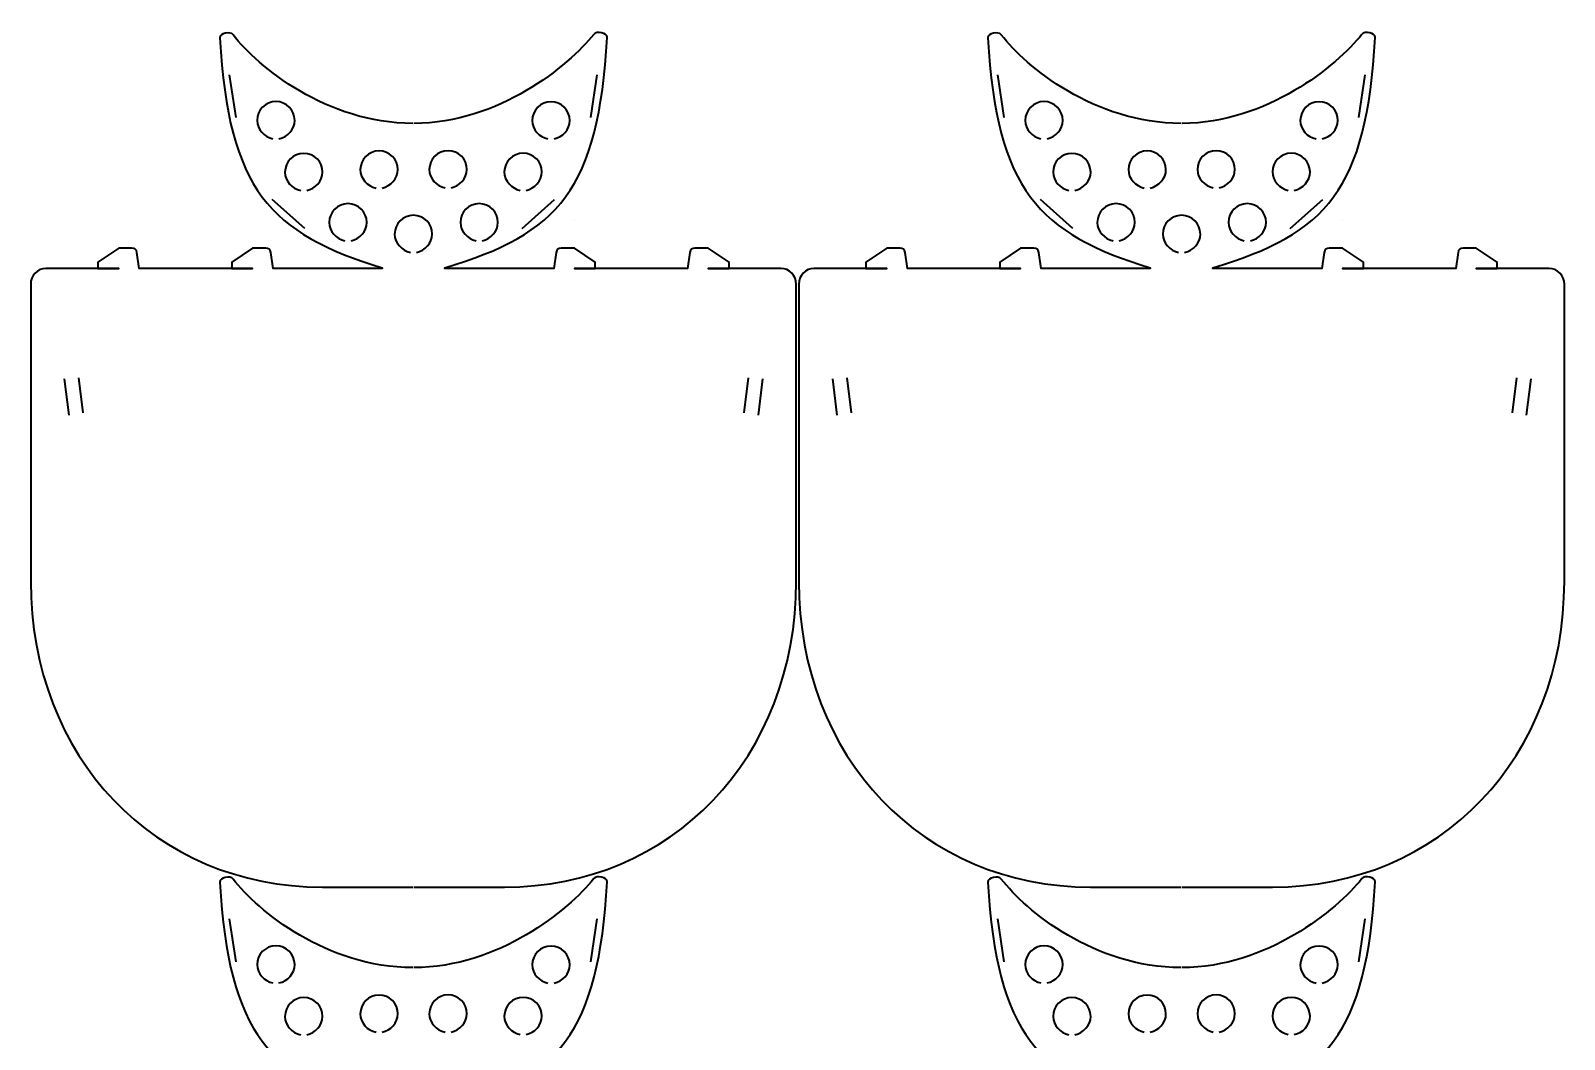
# Model space of a CAD drawing. Header units: inches. Extents: x 1974 to 3009, y -3124 to -2328.
# Drawn here: x 1974 to 2586, y -2730 to -2328 of the extents above; entities that cross this region are included whole.
import ezdxf

# ---------------------------------------------------------------- set-up
doc = ezdxf.new("R2010")
doc.units = ezdxf.units.IN
doc.header["$MEASUREMENT"] = 0
doc.layers.add('Layer 1', color=7, linetype='Continuous')

msp = doc.modelspace()

# ---------------------------------------------------------------- linework, layer by layer
at = {"layer": 'Layer 1', "color": 179, "lineweight": 35, "true_color": 0x231f20}
for points in [[(2055.84, -2362.58), (2053.23, -2345.51)], [(2197.26, -2362.58), (2199.86, -2345.51)], [(2362.25, -2362.58), (2359.65, -2345.51)], [(2503.68, -2362.58), (2506.28, -2345.51)], [(2083.16, -2406.82), (2070.25, -2395.36)], [(2169.93, -2406.82), (2182.85, -2395.36)], [(2389.58, -2406.82), (2376.67, -2395.36)], [(2476.35, -2406.82), (2489.27, -2395.36)], [(2190.6, -2403.69), (2190.6, -2403.69)], [(2497.02, -2403.69), (2497.02, -2403.69)], [(2114.05, -2422.51), (2114.05, -2422.51)], [(2420.47, -2422.51), (2420.47, -2422.51)], [(1987.24, -2466.9), (1989.09, -2481.4)], [(1992.98, -2466.51), (1994.68, -2480.4)], [(2260.11, -2466.51), (2258.41, -2480.4)], [(2265.85, -2466.9), (2264, -2481.4)], [(2293.66, -2466.9), (2295.51, -2481.4)], [(2299.4, -2466.51), (2301.1, -2480.4)], [(2566.53, -2466.51), (2564.83, -2480.4)], [(2572.27, -2466.9), (2570.42, -2481.4)], [(2055.84, -2699.47), (2053.23, -2682.41)], [(2197.26, -2699.47), (2199.86, -2682.41)], [(2362.25, -2699.47), (2359.65, -2682.41)], [(2503.68, -2699.47), (2506.28, -2682.41)]]:
    msp.add_lwpolyline(points, dxfattribs=at)
for points, knots in [([(2126.35, -2364.93), (2091.72, -2364.84), (2064.5, -2342.31), (2054.63, -2329.58), (2053.45, -2328.06), (2049.18, -2328.92), (2049.29, -2330.83), (2052.76, -2391.33), (2069.46, -2409.02), (2114.05, -2422.51), (2114.05, -2422.51), (2114.05, -2422.77), (2114.05, -2422.77), (2114.05, -2422.77), (2070.56, -2422.77), (2070.56, -2422.77), (2070.56, -2422.77), (2070.56, -2422.77), (2070.56, -2422.77), (2070.56, -2422.77), (2069.62, -2416.39), (2069.62, -2416.39), (2069.48, -2415.41), (2068.64, -2414.68), (2067.64, -2414.68), (2067.64, -2414.68), (2062.34, -2414.68), (2062.34, -2414.68), (2062.34, -2414.68), (2054.03, -2420.3), (2054.03, -2420.3), (2054.03, -2420.3), (2054.03, -2422.77), (2054.03, -2422.77), (2054.03, -2422.77), (2062.34, -2422.77), (2062.34, -2422.77), (2062.34, -2422.77), (2062.34, -2422.77), (2062.34, -2422.77), (2062.34, -2422.77), (2017.17, -2422.77), (2017.17, -2422.77), (2017.17, -2422.77), (2017.17, -2422.77), (2017.17, -2422.77), (2017.17, -2422.77), (2016.24, -2416.39), (2016.24, -2416.39), (2016.09, -2415.41), (2015.25, -2414.68), (2014.26, -2414.68), (2014.26, -2414.68), (2008.95, -2414.68), (2008.95, -2414.68), (2008.95, -2414.68), (2000.64, -2420.3), (2000.64, -2420.3), (2000.64, -2420.3), (2000.64, -2422.77), (2000.64, -2422.77), (2000.64, -2422.77), (2008.95, -2422.77), (2008.95, -2422.77), (2008.95, -2422.77), (2008.95, -2422.77), (2008.95, -2422.77), (2008.95, -2422.77), (1979.89, -2422.77), (1979.89, -2422.77), (1976.55, -2422.77), (1973.85, -2425.61), (1973.85, -2429.12), (1973.85, -2429.12), (1973.85, -2547.7), (1973.85, -2547.7), (1973.85, -2617.84), (2023.46, -2669.7), (2090.26, -2669.7), (2090.26, -2669.7), (2126.39, -2669.7), (2126.39, -2669.7)], [0, 0, 0, 0, 1, 1, 1, 2, 2, 2, 3, 3, 3, 4, 4, 4, 5, 5, 5, 6, 6, 6, 7, 7, 7, 8, 8, 8, 9, 9, 9, 10, 10, 10, 11, 11, 11, 12, 12, 12, 13, 13, 13, 14, 14, 14, 15, 15, 15, 16, 16, 16, 17, 17, 17, 18, 18, 18, 19, 19, 19, 20, 20, 20, 21, 21, 21, 22, 22, 22, 23, 23, 23, 24, 24, 24, 25, 25, 25, 26, 26, 26, 27, 27, 27, 27]), ([(2126.79, -2669.7), (2126.79, -2669.7), (2162.83, -2669.7), (2162.83, -2669.7), (2229.63, -2669.7), (2279.25, -2617.84), (2279.25, -2547.7), (2279.25, -2547.7), (2279.25, -2429.12), (2279.25, -2429.12), (2279.25, -2425.61), (2276.54, -2422.77), (2273.2, -2422.77), (2273.2, -2422.77), (2244.14, -2422.77), (2244.14, -2422.77), (2244.14, -2422.77), (2244.14, -2422.77), (2244.14, -2422.77), (2244.14, -2422.77), (2252.45, -2422.77), (2252.45, -2422.77), (2252.45, -2422.77), (2252.45, -2420.3), (2252.45, -2420.3), (2252.45, -2420.3), (2244.14, -2414.68), (2244.14, -2414.68), (2244.14, -2414.68), (2238.83, -2414.68), (2238.83, -2414.68), (2237.84, -2414.68), (2237, -2415.41), (2236.85, -2416.39), (2236.85, -2416.39), (2235.92, -2422.77), (2235.92, -2422.77), (2235.92, -2422.77), (2235.92, -2422.77), (2235.92, -2422.77), (2235.92, -2422.77), (2190.75, -2422.77), (2190.75, -2422.77), (2190.75, -2422.77), (2190.75, -2422.77), (2190.75, -2422.77), (2190.75, -2422.77), (2199.07, -2422.77), (2199.07, -2422.77), (2199.07, -2422.77), (2199.07, -2420.3), (2199.07, -2420.3), (2199.07, -2420.3), (2190.75, -2414.68), (2190.75, -2414.68), (2190.75, -2414.68), (2185.45, -2414.68), (2185.45, -2414.68), (2184.46, -2414.68), (2183.61, -2415.41), (2183.47, -2416.39), (2183.47, -2416.39), (2182.53, -2422.77), (2182.53, -2422.77), (2182.53, -2422.77), (2182.53, -2422.77), (2182.53, -2422.77), (2182.53, -2422.77), (2139.05, -2422.77), (2139.05, -2422.77), (2139.05, -2422.77), (2139.05, -2422.51), (2139.05, -2422.51), (2184.64, -2409.02), (2200.34, -2391.19), (2203.81, -2330.69), (2203.83, -2328.78), (2199.67, -2327.92), (2198.48, -2329.41), (2188.46, -2342.02), (2160.48, -2364.84), (2126.75, -2364.93)], [0, 0, 0, 0, 1, 1, 1, 2, 2, 2, 3, 3, 3, 4, 4, 4, 5, 5, 5, 6, 6, 6, 7, 7, 7, 8, 8, 8, 9, 9, 9, 10, 10, 10, 11, 11, 11, 12, 12, 12, 13, 13, 13, 14, 14, 14, 15, 15, 15, 16, 16, 16, 17, 17, 17, 18, 18, 18, 19, 19, 19, 20, 20, 20, 21, 21, 21, 22, 22, 22, 23, 23, 23, 24, 24, 24, 25, 25, 25, 26, 26, 26, 27, 27, 27, 27]), ([(2432.77, -2364.93), (2398.14, -2364.84), (2370.92, -2342.31), (2361.05, -2329.58), (2359.87, -2328.06), (2355.6, -2328.92), (2355.71, -2330.83), (2359.18, -2391.33), (2375.87, -2409.02), (2420.47, -2422.51), (2420.47, -2422.51), (2420.47, -2422.77), (2420.47, -2422.77), (2420.47, -2422.77), (2376.98, -2422.77), (2376.98, -2422.77), (2376.98, -2422.77), (2376.98, -2422.77), (2376.98, -2422.77), (2376.98, -2422.77), (2376.04, -2416.39), (2376.04, -2416.39), (2375.9, -2415.41), (2375.06, -2414.68), (2374.06, -2414.68), (2374.06, -2414.68), (2368.76, -2414.68), (2368.76, -2414.68), (2368.76, -2414.68), (2360.45, -2420.3), (2360.45, -2420.3), (2360.45, -2420.3), (2360.45, -2422.77), (2360.45, -2422.77), (2360.45, -2422.77), (2368.76, -2422.77), (2368.76, -2422.77), (2368.76, -2422.77), (2368.76, -2422.77), (2368.76, -2422.77), (2368.76, -2422.77), (2323.59, -2422.77), (2323.59, -2422.77), (2323.59, -2422.77), (2323.59, -2422.77), (2323.59, -2422.77), (2323.59, -2422.77), (2322.66, -2416.39), (2322.66, -2416.39), (2322.51, -2415.41), (2321.67, -2414.68), (2320.68, -2414.68), (2320.68, -2414.68), (2315.37, -2414.68), (2315.37, -2414.68), (2315.37, -2414.68), (2307.06, -2420.3), (2307.06, -2420.3), (2307.06, -2420.3), (2307.06, -2422.77), (2307.06, -2422.77), (2307.06, -2422.77), (2315.37, -2422.77), (2315.37, -2422.77), (2315.37, -2422.77), (2315.37, -2422.77), (2315.37, -2422.77), (2315.37, -2422.77), (2286.31, -2422.77), (2286.31, -2422.77), (2282.97, -2422.77), (2280.27, -2425.61), (2280.27, -2429.12), (2280.27, -2429.12), (2280.27, -2547.7), (2280.27, -2547.7), (2280.27, -2617.84), (2329.88, -2669.7), (2396.68, -2669.7), (2396.68, -2669.7), (2432.8, -2669.7), (2432.8, -2669.7)], [0, 0, 0, 0, 1, 1, 1, 2, 2, 2, 3, 3, 3, 4, 4, 4, 5, 5, 5, 6, 6, 6, 7, 7, 7, 8, 8, 8, 9, 9, 9, 10, 10, 10, 11, 11, 11, 12, 12, 12, 13, 13, 13, 14, 14, 14, 15, 15, 15, 16, 16, 16, 17, 17, 17, 18, 18, 18, 19, 19, 19, 20, 20, 20, 21, 21, 21, 22, 22, 22, 23, 23, 23, 24, 24, 24, 25, 25, 25, 26, 26, 26, 27, 27, 27, 27]), ([(2433.21, -2669.7), (2433.21, -2669.7), (2469.25, -2669.7), (2469.25, -2669.7), (2536.05, -2669.7), (2585.67, -2617.84), (2585.67, -2547.7), (2585.67, -2547.7), (2585.67, -2429.12), (2585.67, -2429.12), (2585.67, -2425.61), (2582.96, -2422.77), (2579.62, -2422.77), (2579.62, -2422.77), (2550.56, -2422.77), (2550.56, -2422.77), (2550.56, -2422.77), (2550.56, -2422.77), (2550.56, -2422.77), (2550.56, -2422.77), (2558.87, -2422.77), (2558.87, -2422.77), (2558.87, -2422.77), (2558.87, -2420.3), (2558.87, -2420.3), (2558.87, -2420.3), (2550.56, -2414.68), (2550.56, -2414.68), (2550.56, -2414.68), (2545.25, -2414.68), (2545.25, -2414.68), (2544.26, -2414.68), (2543.42, -2415.41), (2543.27, -2416.39), (2543.27, -2416.39), (2542.34, -2422.77), (2542.34, -2422.77), (2542.34, -2422.77), (2542.34, -2422.77), (2542.34, -2422.77), (2542.34, -2422.77), (2497.17, -2422.77), (2497.17, -2422.77), (2497.17, -2422.77), (2497.17, -2422.77), (2497.17, -2422.77), (2497.17, -2422.77), (2505.49, -2422.77), (2505.49, -2422.77), (2505.49, -2422.77), (2505.49, -2420.3), (2505.49, -2420.3), (2505.49, -2420.3), (2497.17, -2414.68), (2497.17, -2414.68), (2497.17, -2414.68), (2491.87, -2414.68), (2491.87, -2414.68), (2490.87, -2414.68), (2490.03, -2415.41), (2489.89, -2416.39), (2489.89, -2416.39), (2488.95, -2422.77), (2488.95, -2422.77), (2488.95, -2422.77), (2488.95, -2422.77), (2488.95, -2422.77), (2488.95, -2422.77), (2445.47, -2422.77), (2445.47, -2422.77), (2445.47, -2422.77), (2445.47, -2422.51), (2445.47, -2422.51), (2491.06, -2409.02), (2506.76, -2391.19), (2510.23, -2330.69), (2510.25, -2328.78), (2506.09, -2327.92), (2504.9, -2329.41), (2494.87, -2342.02), (2466.9, -2364.84), (2433.17, -2364.93)], [0, 0, 0, 0, 1, 1, 1, 2, 2, 2, 3, 3, 3, 4, 4, 4, 5, 5, 5, 6, 6, 6, 7, 7, 7, 8, 8, 8, 9, 9, 9, 10, 10, 10, 11, 11, 11, 12, 12, 12, 13, 13, 13, 14, 14, 14, 15, 15, 15, 16, 16, 16, 17, 17, 17, 18, 18, 18, 19, 19, 19, 20, 20, 20, 21, 21, 21, 22, 22, 22, 23, 23, 23, 24, 24, 24, 25, 25, 25, 26, 26, 26, 27, 27, 27, 27]), ([(2072.9, -2371.05), (2076.28, -2370.33), (2079.17, -2367.32), (2079.17, -2363.72), (2079.17, -2359.58), (2075.81, -2356.22), (2071.67, -2356.22), (2067.53, -2356.22), (2064.17, -2359.58), (2064.17, -2363.72), (2064.17, -2367.32), (2067.06, -2370.33), (2070.44, -2371.05)], [0, 0, 0, 0, 1, 1, 1, 2, 2, 2, 3, 3, 3, 4, 4, 4, 4]), ([(2182.65, -2371.12), (2186.04, -2370.39), (2188.92, -2367.39), (2188.92, -2363.79), (2188.92, -2359.65), (2185.57, -2356.29), (2181.42, -2356.29), (2177.28, -2356.29), (2173.92, -2359.65), (2173.92, -2363.79), (2173.92, -2367.39), (2176.81, -2370.39), (2180.2, -2371.12)], [0, 0, 0, 0, 1, 1, 1, 2, 2, 2, 3, 3, 3, 4, 4, 4, 4]), ([(2379.32, -2371.05), (2382.7, -2370.33), (2385.59, -2367.32), (2385.59, -2363.72), (2385.59, -2359.58), (2382.23, -2356.22), (2378.09, -2356.22), (2373.94, -2356.22), (2370.59, -2359.58), (2370.59, -2363.72), (2370.59, -2367.32), (2373.48, -2370.33), (2376.86, -2371.05)], [0, 0, 0, 0, 1, 1, 1, 2, 2, 2, 3, 3, 3, 4, 4, 4, 4]), ([(2489.07, -2371.12), (2492.46, -2370.39), (2495.34, -2367.39), (2495.34, -2363.79), (2495.34, -2359.65), (2491.99, -2356.29), (2487.84, -2356.29), (2483.7, -2356.29), (2480.34, -2359.65), (2480.34, -2363.79), (2480.34, -2367.39), (2483.23, -2370.39), (2486.61, -2371.12)], [0, 0, 0, 0, 1, 1, 1, 2, 2, 2, 3, 3, 3, 4, 4, 4, 4]), ([(2084.02, -2391.72), (2087.41, -2390.99), (2090.29, -2387.99), (2090.29, -2384.39), (2090.29, -2380.25), (2086.94, -2376.89), (2082.79, -2376.89), (2078.65, -2376.89), (2075.29, -2380.25), (2075.29, -2384.39), (2075.29, -2387.99), (2078.18, -2390.99), (2081.56, -2391.72)], [0, 0, 0, 0, 1, 1, 1, 2, 2, 2, 3, 3, 3, 4, 4, 4, 4]), ([(2114.07, -2390.72), (2117.45, -2389.99), (2120.34, -2386.99), (2120.34, -2383.39), (2120.34, -2379.25), (2116.98, -2375.89), (2112.84, -2375.89), (2108.7, -2375.89), (2105.34, -2379.25), (2105.34, -2383.39), (2105.34, -2386.99), (2108.23, -2389.99), (2111.61, -2390.72)], [0, 0, 0, 0, 1, 1, 1, 2, 2, 2, 3, 3, 3, 4, 4, 4, 4]), ([(2141.59, -2390.65), (2144.98, -2389.92), (2147.87, -2386.92), (2147.87, -2383.32), (2147.87, -2379.18), (2144.51, -2375.82), (2140.37, -2375.82), (2136.22, -2375.82), (2132.87, -2379.18), (2132.87, -2383.32), (2132.87, -2386.92), (2135.75, -2389.92), (2139.14, -2390.65)], [0, 0, 0, 0, 1, 1, 1, 2, 2, 2, 3, 3, 3, 4, 4, 4, 4]), ([(2171.53, -2391.65), (2174.91, -2390.92), (2177.8, -2387.92), (2177.8, -2384.32), (2177.8, -2380.18), (2174.44, -2376.82), (2170.3, -2376.82), (2166.16, -2376.82), (2162.8, -2380.18), (2162.8, -2384.32), (2162.8, -2387.92), (2165.69, -2390.92), (2169.07, -2391.65)], [0, 0, 0, 0, 1, 1, 1, 2, 2, 2, 3, 3, 3, 4, 4, 4, 4]), ([(2390.44, -2391.72), (2393.82, -2390.99), (2396.71, -2387.99), (2396.71, -2384.39), (2396.71, -2380.25), (2393.36, -2376.89), (2389.21, -2376.89), (2385.07, -2376.89), (2381.71, -2380.25), (2381.71, -2384.39), (2381.71, -2387.99), (2384.6, -2390.99), (2387.98, -2391.72)], [0, 0, 0, 0, 1, 1, 1, 2, 2, 2, 3, 3, 3, 4, 4, 4, 4]), ([(2420.49, -2390.72), (2423.87, -2389.99), (2426.76, -2386.99), (2426.76, -2383.39), (2426.76, -2379.25), (2423.4, -2375.89), (2419.26, -2375.89), (2415.11, -2375.89), (2411.76, -2379.25), (2411.76, -2383.39), (2411.76, -2386.99), (2414.65, -2389.99), (2418.03, -2390.72)], [0, 0, 0, 0, 1, 1, 1, 2, 2, 2, 3, 3, 3, 4, 4, 4, 4]), ([(2448.01, -2390.65), (2451.4, -2389.92), (2454.28, -2386.92), (2454.28, -2383.32), (2454.28, -2379.18), (2450.93, -2375.82), (2446.78, -2375.82), (2442.64, -2375.82), (2439.28, -2379.18), (2439.28, -2383.32), (2439.28, -2386.92), (2442.17, -2389.92), (2445.56, -2390.65)], [0, 0, 0, 0, 1, 1, 1, 2, 2, 2, 3, 3, 3, 4, 4, 4, 4]), ([(2477.95, -2391.65), (2481.33, -2390.92), (2484.22, -2387.92), (2484.22, -2384.32), (2484.22, -2380.18), (2480.86, -2376.82), (2476.72, -2376.82), (2472.58, -2376.82), (2469.22, -2380.18), (2469.22, -2384.32), (2469.22, -2387.92), (2472.11, -2390.92), (2475.49, -2391.65)], [0, 0, 0, 0, 1, 1, 1, 2, 2, 2, 3, 3, 3, 4, 4, 4, 4]), ([(2101.67, -2411.78), (2105.05, -2411.05), (2107.94, -2408.05), (2107.94, -2404.45), (2107.94, -2400.31), (2104.58, -2396.95), (2100.44, -2396.95), (2096.3, -2396.95), (2092.94, -2400.31), (2092.94, -2404.45), (2092.94, -2408.05), (2095.83, -2411.05), (2099.21, -2411.78)], [0, 0, 0, 0, 1, 1, 1, 2, 2, 2, 3, 3, 3, 4, 4, 4, 4]), ([(2153.99, -2411.78), (2157.38, -2411.05), (2160.26, -2408.05), (2160.26, -2404.45), (2160.26, -2400.31), (2156.91, -2396.95), (2152.76, -2396.95), (2148.62, -2396.95), (2145.26, -2400.31), (2145.26, -2404.45), (2145.26, -2408.05), (2148.15, -2411.05), (2151.54, -2411.78)], [0, 0, 0, 0, 1, 1, 1, 2, 2, 2, 3, 3, 3, 4, 4, 4, 4]), ([(2408.09, -2411.78), (2411.47, -2411.05), (2414.36, -2408.05), (2414.36, -2404.45), (2414.36, -2400.31), (2411, -2396.95), (2406.86, -2396.95), (2402.72, -2396.95), (2399.36, -2400.31), (2399.36, -2404.45), (2399.36, -2408.05), (2402.25, -2411.05), (2405.63, -2411.78)], [0, 0, 0, 0, 1, 1, 1, 2, 2, 2, 3, 3, 3, 4, 4, 4, 4]), ([(2460.41, -2411.78), (2463.8, -2411.05), (2466.68, -2408.05), (2466.68, -2404.45), (2466.68, -2400.31), (2463.33, -2396.95), (2459.18, -2396.95), (2455.04, -2396.95), (2451.68, -2400.31), (2451.68, -2404.45), (2451.68, -2408.05), (2454.57, -2411.05), (2457.95, -2411.78)], [0, 0, 0, 0, 1, 1, 1, 2, 2, 2, 3, 3, 3, 4, 4, 4, 4]), ([(2127.78, -2416.44), (2131.16, -2415.71), (2134.05, -2412.7), (2134.05, -2409.11), (2134.05, -2404.96), (2130.69, -2401.61), (2126.55, -2401.61), (2122.4, -2401.61), (2119.05, -2404.96), (2119.05, -2409.11), (2119.05, -2412.7), (2121.94, -2415.71), (2125.32, -2416.44)], [0, 0, 0, 0, 1, 1, 1, 2, 2, 2, 3, 3, 3, 4, 4, 4, 4]), ([(2434.19, -2416.44), (2437.58, -2415.71), (2440.47, -2412.7), (2440.47, -2409.11), (2440.47, -2404.96), (2437.11, -2401.61), (2432.97, -2401.61), (2428.82, -2401.61), (2425.47, -2404.96), (2425.47, -2409.11), (2425.47, -2412.7), (2428.35, -2415.71), (2431.74, -2416.44)], [0, 0, 0, 0, 1, 1, 1, 2, 2, 2, 3, 3, 3, 4, 4, 4, 4]), ([(2126.35, -2701.82), (2091.72, -2701.74), (2064.5, -2679.21), (2054.63, -2666.47), (2053.45, -2664.96), (2049.18, -2665.81), (2049.29, -2667.73), (2052.76, -2728.23), (2069.46, -2745.92), (2114.05, -2759.41), (2114.05, -2759.41), (2114.05, -2759.67), (2114.05, -2759.67), (2114.05, -2759.67), (2070.56, -2759.67), (2070.56, -2759.67), (2070.56, -2759.67), (2070.56, -2759.66), (2070.56, -2759.66), (2070.56, -2759.66), (2069.62, -2753.28), (2069.62, -2753.28), (2069.48, -2752.3), (2068.64, -2751.57), (2067.64, -2751.57), (2067.64, -2751.57), (2062.34, -2751.57), (2062.34, -2751.57), (2062.34, -2751.57), (2054.03, -2757.19), (2054.03, -2757.19), (2054.03, -2757.19), (2054.03, -2759.66), (2054.03, -2759.66), (2054.03, -2759.66), (2062.34, -2759.66), (2062.34, -2759.66), (2062.34, -2759.66), (2062.34, -2759.67), (2062.34, -2759.67), (2062.34, -2759.67), (2017.17, -2759.67), (2017.17, -2759.67), (2017.17, -2759.67), (2017.17, -2759.66), (2017.17, -2759.66), (2017.17, -2759.66), (2016.24, -2753.28), (2016.24, -2753.28), (2016.09, -2752.3), (2015.25, -2751.57), (2014.26, -2751.57), (2014.26, -2751.57), (2008.95, -2751.57), (2008.95, -2751.57), (2008.95, -2751.57), (2000.64, -2757.19), (2000.64, -2757.19), (2000.64, -2757.19), (2000.64, -2759.66), (2000.64, -2759.66), (2000.64, -2759.66), (2008.95, -2759.66), (2008.95, -2759.66), (2008.95, -2759.66), (2008.95, -2759.67), (2008.95, -2759.67), (2008.95, -2759.67), (1979.89, -2759.67), (1979.89, -2759.67), (1976.55, -2759.67), (1973.85, -2762.51), (1973.85, -2766.02), (1973.85, -2766.02), (1973.85, -2884.59), (1973.85, -2884.59), (1973.85, -2954.73), (2023.46, -3006.59), (2090.26, -3006.59), (2090.26, -3006.59), (2126.39, -3006.59), (2126.39, -3006.59)], [0, 0, 0, 0, 1, 1, 1, 2, 2, 2, 3, 3, 3, 4, 4, 4, 5, 5, 5, 6, 6, 6, 7, 7, 7, 8, 8, 8, 9, 9, 9, 10, 10, 10, 11, 11, 11, 12, 12, 12, 13, 13, 13, 14, 14, 14, 15, 15, 15, 16, 16, 16, 17, 17, 17, 18, 18, 18, 19, 19, 19, 20, 20, 20, 21, 21, 21, 22, 22, 22, 23, 23, 23, 24, 24, 24, 25, 25, 25, 26, 26, 26, 27, 27, 27, 27]), ([(2126.79, -3006.59), (2126.79, -3006.59), (2162.83, -3006.59), (2162.83, -3006.59), (2229.63, -3006.59), (2279.25, -2954.73), (2279.25, -2884.59), (2279.25, -2884.59), (2279.25, -2766.02), (2279.25, -2766.02), (2279.25, -2762.51), (2276.54, -2759.67), (2273.2, -2759.67), (2273.2, -2759.67), (2244.14, -2759.67), (2244.14, -2759.67), (2244.14, -2759.67), (2244.14, -2759.66), (2244.14, -2759.66), (2244.14, -2759.66), (2252.45, -2759.66), (2252.45, -2759.66), (2252.45, -2759.66), (2252.45, -2757.19), (2252.45, -2757.19), (2252.45, -2757.19), (2244.14, -2751.57), (2244.14, -2751.57), (2244.14, -2751.57), (2238.83, -2751.57), (2238.83, -2751.57), (2237.84, -2751.57), (2237, -2752.3), (2236.85, -2753.28), (2236.85, -2753.28), (2235.92, -2759.66), (2235.92, -2759.66), (2235.92, -2759.66), (2235.92, -2759.67), (2235.92, -2759.67), (2235.92, -2759.67), (2190.75, -2759.67), (2190.75, -2759.67), (2190.75, -2759.67), (2190.75, -2759.66), (2190.75, -2759.66), (2190.75, -2759.66), (2199.07, -2759.66), (2199.07, -2759.66), (2199.07, -2759.66), (2199.07, -2757.19), (2199.07, -2757.19), (2199.07, -2757.19), (2190.75, -2751.57), (2190.75, -2751.57), (2190.75, -2751.57), (2185.45, -2751.57), (2185.45, -2751.57), (2184.46, -2751.57), (2183.61, -2752.3), (2183.47, -2753.28), (2183.47, -2753.28), (2182.53, -2759.66), (2182.53, -2759.66), (2182.53, -2759.66), (2182.53, -2759.67), (2182.53, -2759.67), (2182.53, -2759.67), (2139.05, -2759.67), (2139.05, -2759.67), (2139.05, -2759.67), (2139.05, -2759.41), (2139.05, -2759.41), (2184.64, -2745.92), (2200.34, -2728.08), (2203.81, -2667.58), (2203.83, -2665.68), (2199.67, -2664.82), (2198.48, -2666.31), (2188.46, -2678.92), (2160.48, -2701.73), (2126.75, -2701.82)], [0, 0, 0, 0, 1, 1, 1, 2, 2, 2, 3, 3, 3, 4, 4, 4, 5, 5, 5, 6, 6, 6, 7, 7, 7, 8, 8, 8, 9, 9, 9, 10, 10, 10, 11, 11, 11, 12, 12, 12, 13, 13, 13, 14, 14, 14, 15, 15, 15, 16, 16, 16, 17, 17, 17, 18, 18, 18, 19, 19, 19, 20, 20, 20, 21, 21, 21, 22, 22, 22, 23, 23, 23, 24, 24, 24, 25, 25, 25, 26, 26, 26, 27, 27, 27, 27]), ([(2432.77, -2701.82), (2398.14, -2701.74), (2370.92, -2679.21), (2361.05, -2666.47), (2359.87, -2664.96), (2355.6, -2665.81), (2355.71, -2667.73), (2359.18, -2728.23), (2375.87, -2745.92), (2420.47, -2759.41), (2420.47, -2759.41), (2420.47, -2759.67), (2420.47, -2759.67), (2420.47, -2759.67), (2376.98, -2759.67), (2376.98, -2759.67), (2376.98, -2759.67), (2376.98, -2759.66), (2376.98, -2759.66), (2376.98, -2759.66), (2376.04, -2753.28), (2376.04, -2753.28), (2375.9, -2752.3), (2375.06, -2751.57), (2374.06, -2751.57), (2374.06, -2751.57), (2368.76, -2751.57), (2368.76, -2751.57), (2368.76, -2751.57), (2360.45, -2757.19), (2360.45, -2757.19), (2360.45, -2757.19), (2360.45, -2759.66), (2360.45, -2759.66), (2360.45, -2759.66), (2368.76, -2759.66), (2368.76, -2759.66), (2368.76, -2759.66), (2368.76, -2759.67), (2368.76, -2759.67), (2368.76, -2759.67), (2323.59, -2759.67), (2323.59, -2759.67), (2323.59, -2759.67), (2323.59, -2759.66), (2323.59, -2759.66), (2323.59, -2759.66), (2322.66, -2753.28), (2322.66, -2753.28), (2322.51, -2752.3), (2321.67, -2751.57), (2320.68, -2751.57), (2320.68, -2751.57), (2315.37, -2751.57), (2315.37, -2751.57), (2315.37, -2751.57), (2307.06, -2757.19), (2307.06, -2757.19), (2307.06, -2757.19), (2307.06, -2759.66), (2307.06, -2759.66), (2307.06, -2759.66), (2315.37, -2759.66), (2315.37, -2759.66), (2315.37, -2759.66), (2315.37, -2759.67), (2315.37, -2759.67), (2315.37, -2759.67), (2286.31, -2759.67), (2286.31, -2759.67), (2282.97, -2759.67), (2280.27, -2762.51), (2280.27, -2766.02), (2280.27, -2766.02), (2280.27, -2884.59), (2280.27, -2884.59), (2280.27, -2954.73), (2329.88, -3006.59), (2396.68, -3006.59), (2396.68, -3006.59), (2432.8, -3006.59), (2432.8, -3006.59)], [0, 0, 0, 0, 1, 1, 1, 2, 2, 2, 3, 3, 3, 4, 4, 4, 5, 5, 5, 6, 6, 6, 7, 7, 7, 8, 8, 8, 9, 9, 9, 10, 10, 10, 11, 11, 11, 12, 12, 12, 13, 13, 13, 14, 14, 14, 15, 15, 15, 16, 16, 16, 17, 17, 17, 18, 18, 18, 19, 19, 19, 20, 20, 20, 21, 21, 21, 22, 22, 22, 23, 23, 23, 24, 24, 24, 25, 25, 25, 26, 26, 26, 27, 27, 27, 27]), ([(2433.21, -3006.59), (2433.21, -3006.59), (2469.25, -3006.59), (2469.25, -3006.59), (2536.05, -3006.59), (2585.67, -2954.73), (2585.67, -2884.59), (2585.67, -2884.59), (2585.67, -2766.02), (2585.67, -2766.02), (2585.67, -2762.51), (2582.96, -2759.67), (2579.62, -2759.67), (2579.62, -2759.67), (2550.56, -2759.67), (2550.56, -2759.67), (2550.56, -2759.67), (2550.56, -2759.66), (2550.56, -2759.66), (2550.56, -2759.66), (2558.87, -2759.66), (2558.87, -2759.66), (2558.87, -2759.66), (2558.87, -2757.19), (2558.87, -2757.19), (2558.87, -2757.19), (2550.56, -2751.57), (2550.56, -2751.57), (2550.56, -2751.57), (2545.25, -2751.57), (2545.25, -2751.57), (2544.26, -2751.57), (2543.42, -2752.3), (2543.27, -2753.28), (2543.27, -2753.28), (2542.34, -2759.66), (2542.34, -2759.66), (2542.34, -2759.66), (2542.34, -2759.67), (2542.34, -2759.67), (2542.34, -2759.67), (2497.17, -2759.67), (2497.17, -2759.67), (2497.17, -2759.67), (2497.17, -2759.66), (2497.17, -2759.66), (2497.17, -2759.66), (2505.49, -2759.66), (2505.49, -2759.66), (2505.49, -2759.66), (2505.49, -2757.19), (2505.49, -2757.19), (2505.49, -2757.19), (2497.17, -2751.57), (2497.17, -2751.57), (2497.17, -2751.57), (2491.87, -2751.57), (2491.87, -2751.57), (2490.87, -2751.57), (2490.03, -2752.3), (2489.89, -2753.28), (2489.89, -2753.28), (2488.95, -2759.66), (2488.95, -2759.66), (2488.95, -2759.66), (2488.95, -2759.67), (2488.95, -2759.67), (2488.95, -2759.67), (2445.47, -2759.67), (2445.47, -2759.67), (2445.47, -2759.67), (2445.47, -2759.41), (2445.47, -2759.41), (2491.06, -2745.92), (2506.76, -2728.08), (2510.23, -2667.58), (2510.25, -2665.68), (2506.09, -2664.82), (2504.9, -2666.31), (2494.87, -2678.92), (2466.9, -2701.73), (2433.17, -2701.82)], [0, 0, 0, 0, 1, 1, 1, 2, 2, 2, 3, 3, 3, 4, 4, 4, 5, 5, 5, 6, 6, 6, 7, 7, 7, 8, 8, 8, 9, 9, 9, 10, 10, 10, 11, 11, 11, 12, 12, 12, 13, 13, 13, 14, 14, 14, 15, 15, 15, 16, 16, 16, 17, 17, 17, 18, 18, 18, 19, 19, 19, 20, 20, 20, 21, 21, 21, 22, 22, 22, 23, 23, 23, 24, 24, 24, 25, 25, 25, 26, 26, 26, 27, 27, 27, 27]), ([(2072.9, -2707.95), (2076.28, -2707.22), (2079.17, -2704.22), (2079.17, -2700.62), (2079.17, -2696.48), (2075.81, -2693.12), (2071.67, -2693.12), (2067.53, -2693.12), (2064.17, -2696.48), (2064.17, -2700.62), (2064.17, -2704.22), (2067.06, -2707.22), (2070.44, -2707.95)], [0, 0, 0, 0, 1, 1, 1, 2, 2, 2, 3, 3, 3, 4, 4, 4, 4]), ([(2182.65, -2708.02), (2186.04, -2707.29), (2188.92, -2704.28), (2188.92, -2700.69), (2188.92, -2696.54), (2185.57, -2693.19), (2181.42, -2693.19), (2177.28, -2693.19), (2173.92, -2696.54), (2173.92, -2700.69), (2173.92, -2704.28), (2176.81, -2707.29), (2180.2, -2708.02)], [0, 0, 0, 0, 1, 1, 1, 2, 2, 2, 3, 3, 3, 4, 4, 4, 4]), ([(2379.32, -2707.95), (2382.7, -2707.22), (2385.59, -2704.22), (2385.59, -2700.62), (2385.59, -2696.48), (2382.23, -2693.12), (2378.09, -2693.12), (2373.94, -2693.12), (2370.59, -2696.48), (2370.59, -2700.62), (2370.59, -2704.22), (2373.48, -2707.22), (2376.86, -2707.95)], [0, 0, 0, 0, 1, 1, 1, 2, 2, 2, 3, 3, 3, 4, 4, 4, 4]), ([(2489.07, -2708.02), (2492.46, -2707.29), (2495.34, -2704.28), (2495.34, -2700.69), (2495.34, -2696.54), (2491.99, -2693.19), (2487.84, -2693.19), (2483.7, -2693.19), (2480.34, -2696.54), (2480.34, -2700.69), (2480.34, -2704.28), (2483.23, -2707.29), (2486.61, -2708.02)], [0, 0, 0, 0, 1, 1, 1, 2, 2, 2, 3, 3, 3, 4, 4, 4, 4]), ([(2084.02, -2728.61), (2087.41, -2727.89), (2090.29, -2724.88), (2090.29, -2721.28), (2090.29, -2717.14), (2086.94, -2713.78), (2082.79, -2713.78), (2078.65, -2713.78), (2075.29, -2717.14), (2075.29, -2721.28), (2075.29, -2724.88), (2078.18, -2727.89), (2081.56, -2728.61)], [0, 0, 0, 0, 1, 1, 1, 2, 2, 2, 3, 3, 3, 4, 4, 4, 4]), ([(2114.07, -2727.61), (2117.45, -2726.89), (2120.34, -2723.88), (2120.34, -2720.28), (2120.34, -2716.14), (2116.98, -2712.78), (2112.84, -2712.78), (2108.7, -2712.78), (2105.34, -2716.14), (2105.34, -2720.28), (2105.34, -2723.88), (2108.23, -2726.89), (2111.61, -2727.61)], [0, 0, 0, 0, 1, 1, 1, 2, 2, 2, 3, 3, 3, 4, 4, 4, 4]), ([(2141.59, -2727.54), (2144.98, -2726.82), (2147.87, -2723.81), (2147.87, -2720.22), (2147.87, -2716.07), (2144.51, -2712.72), (2140.37, -2712.72), (2136.22, -2712.72), (2132.87, -2716.07), (2132.87, -2720.22), (2132.87, -2723.81), (2135.75, -2726.82), (2139.14, -2727.54)], [0, 0, 0, 0, 1, 1, 1, 2, 2, 2, 3, 3, 3, 4, 4, 4, 4]), ([(2171.53, -2728.54), (2174.91, -2727.82), (2177.8, -2724.81), (2177.8, -2721.22), (2177.8, -2717.07), (2174.44, -2713.72), (2170.3, -2713.72), (2166.16, -2713.72), (2162.8, -2717.07), (2162.8, -2721.22), (2162.8, -2724.81), (2165.69, -2727.82), (2169.07, -2728.54)], [0, 0, 0, 0, 1, 1, 1, 2, 2, 2, 3, 3, 3, 4, 4, 4, 4]), ([(2390.44, -2728.61), (2393.82, -2727.89), (2396.71, -2724.88), (2396.71, -2721.28), (2396.71, -2717.14), (2393.36, -2713.78), (2389.21, -2713.78), (2385.07, -2713.78), (2381.71, -2717.14), (2381.71, -2721.28), (2381.71, -2724.88), (2384.6, -2727.89), (2387.98, -2728.61)], [0, 0, 0, 0, 1, 1, 1, 2, 2, 2, 3, 3, 3, 4, 4, 4, 4]), ([(2420.49, -2727.61), (2423.87, -2726.89), (2426.76, -2723.88), (2426.76, -2720.28), (2426.76, -2716.14), (2423.4, -2712.78), (2419.26, -2712.78), (2415.11, -2712.78), (2411.76, -2716.14), (2411.76, -2720.28), (2411.76, -2723.88), (2414.65, -2726.89), (2418.03, -2727.61)], [0, 0, 0, 0, 1, 1, 1, 2, 2, 2, 3, 3, 3, 4, 4, 4, 4]), ([(2448.01, -2727.54), (2451.4, -2726.82), (2454.28, -2723.81), (2454.28, -2720.22), (2454.28, -2716.07), (2450.93, -2712.72), (2446.78, -2712.72), (2442.64, -2712.72), (2439.28, -2716.07), (2439.28, -2720.22), (2439.28, -2723.81), (2442.17, -2726.82), (2445.56, -2727.54)], [0, 0, 0, 0, 1, 1, 1, 2, 2, 2, 3, 3, 3, 4, 4, 4, 4]), ([(2477.95, -2728.54), (2481.33, -2727.82), (2484.22, -2724.81), (2484.22, -2721.22), (2484.22, -2717.07), (2480.86, -2713.72), (2476.72, -2713.72), (2472.58, -2713.72), (2469.22, -2717.07), (2469.22, -2721.22), (2469.22, -2724.81), (2472.11, -2727.82), (2475.49, -2728.54)], [0, 0, 0, 0, 1, 1, 1, 2, 2, 2, 3, 3, 3, 4, 4, 4, 4])]:
    msp.add_open_spline(points, degree=3, knots=knots, dxfattribs=at)

doc.saveas('drawing.dxf')
